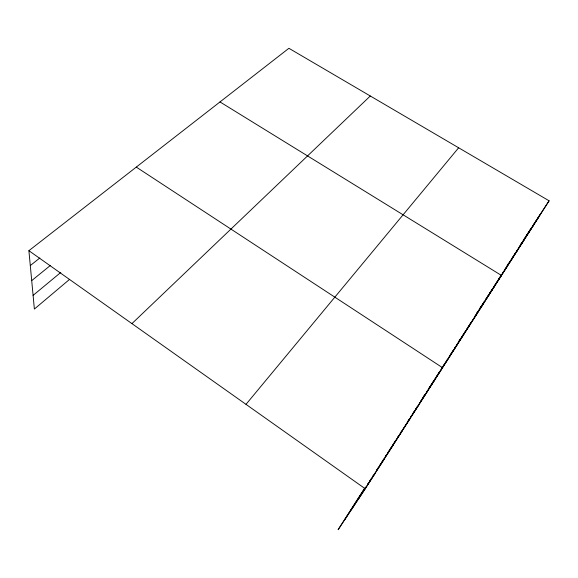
<?xml version="1.0" encoding="UTF-8"?>
<svg xmlns="http://www.w3.org/2000/svg" width="578" height="578" viewBox="0 0 578 578"><rect width="100%" height="100%" fill="white"/><g stroke="black" fill="none" stroke-linecap="round" stroke-linejoin="round"><path stroke-width="0.87" d="M364.574 488.309L338.108 529.708L365.267 488.778L549.1 200.804L288.906 48.292L28.9 250.686L34.377 309.049L69.497 279.441M344.423 520.186L364.993 488.005M459.134 340.702L460.074 339.235M476.583 313.413L478.006 311.181M479.913 308.197L480.86 306.708M500.129 276.566L501.083 275.077M507.202 265.497L508.604 263.308M520.467 244.74L521.92 242.478M351.272 509.861L365.881 486.994M367.796 484.003L368.75 482.507M369.71 481.012L371.105 478.83M372.492 476.648L373.424 475.195M376.675 470.102L378.539 467.19M379.97 464.95L380.924 463.462M381.877 461.966L383.785 458.983M385.215 456.743L386.646 454.503M388.048 452.299L388.98 450.847M389.904 449.395L391.299 447.22M392.224 445.768L395.475 440.682M397.382 437.69L398.82 435.451M400.251 433.204L401.688 430.957M407.317 422.142L409.181 419.223M410.575 417.041L411.507 415.582M412.468 414.079L414.397 411.066M415.358 409.556L417.287 406.544M420.618 401.327L422.496 398.387M423.898 396.19L424.837 394.716M428.609 388.821L430.025 386.595M430.971 385.114L433.341 381.408M433.811 380.671L435.198 378.503M436.123 377.058L439.815 371.271M441.224 369.075L442.192 367.565M443.153 366.047L445.082 363.027M446.05 361.517L447.502 359.249M449.381 356.301L453.152 350.398M454.554 348.202L455.478 346.764M456.396 345.326L457.776 343.166M458.694 341.721L460.074 339.561M460.536 338.845L465.861 330.508M466.829 328.998L468.722 326.035M469.661 324.554L471.084 322.336M474.82 316.484L475.745 315.039M476.669 313.594L478.057 311.419M478.981 309.974L484.4 301.492M485.809 299.288L487.24 297.041M488.2 295.546L490.108 292.555M491.054 291.074L492.463 288.877M493.395 287.411L495.736 283.747M496.199 283.018L497.116 281.587M498.034 280.157L499.406 278.004M500.317 276.573L501.69 274.427M502.585 273.026L503.481 271.624M504.377 270.222L505.721 268.12M507.065 266.017L510.41 260.779M511.364 259.284L515.598 252.665M516.53 251.199L517.469 249.732M518.842 247.586L522.505 241.85M522.953 241.149L527.439 234.126M527.924 233.368L528.892 231.857M529.86 230.34L531.789 227.313L528.017 233.071M358.288 499.291L434.678 379.681L431.094 385.121M462.284 336.447L435.155 378.93L442.553 367.709L136.285 167.093M540.77 213.549L462.747 335.724L470.369 324.135M523.849 239.458L524.773 238.035M525.698 236.619L527.093 234.487M532.743 225.846L549.1 200.804M530.994 228.866L539.317 216.121M520.785 244.841L534.267 224.04M515.518 253.092L523.82 240.397M510.128 261.531L518.423 248.858M504.623 270.157L512.896 257.513M498.987 278.979L507.246 266.364M480.672 307.164L482.066 305.04M482.991 303.623L484.386 301.499M485.31 300.083L488.988 294.462M489.465 293.747L501.458 275.431L219.994 101.938M487.319 297.244L495.541 284.708M481.286 306.694L489.472 294.209M475.102 316.376L483.259 303.941M468.772 326.288L476.893 313.912M455.637 346.851L463.679 334.619M448.831 357.522L456.815 345.362M441.845 368.461L449.778 356.388M422.756 397.801L424.238 395.547M426.716 391.783L427.698 390.287M428.681 388.792L430.653 385.801M427.099 391.544L434.909 379.681M419.317 403.726L427.048 391.992M411.319 416.254L418.971 404.651M403.097 429.122L410.662 417.663M394.644 442.365L402.107 431.058M385.945 455.984L393.307 444.85M377 470.001L384.24 459.055M367.781 484.429L374.898 473.693M245.997 404.354L458.643 147.78M131.936 323.615L370.296 95.999M33.098 295.372L60.791 272.44M31.711 280.605L50.445 265.396M30.294 265.569L39.817 257.998M28.9 250.686L365.267 488.778"/></g></svg>
